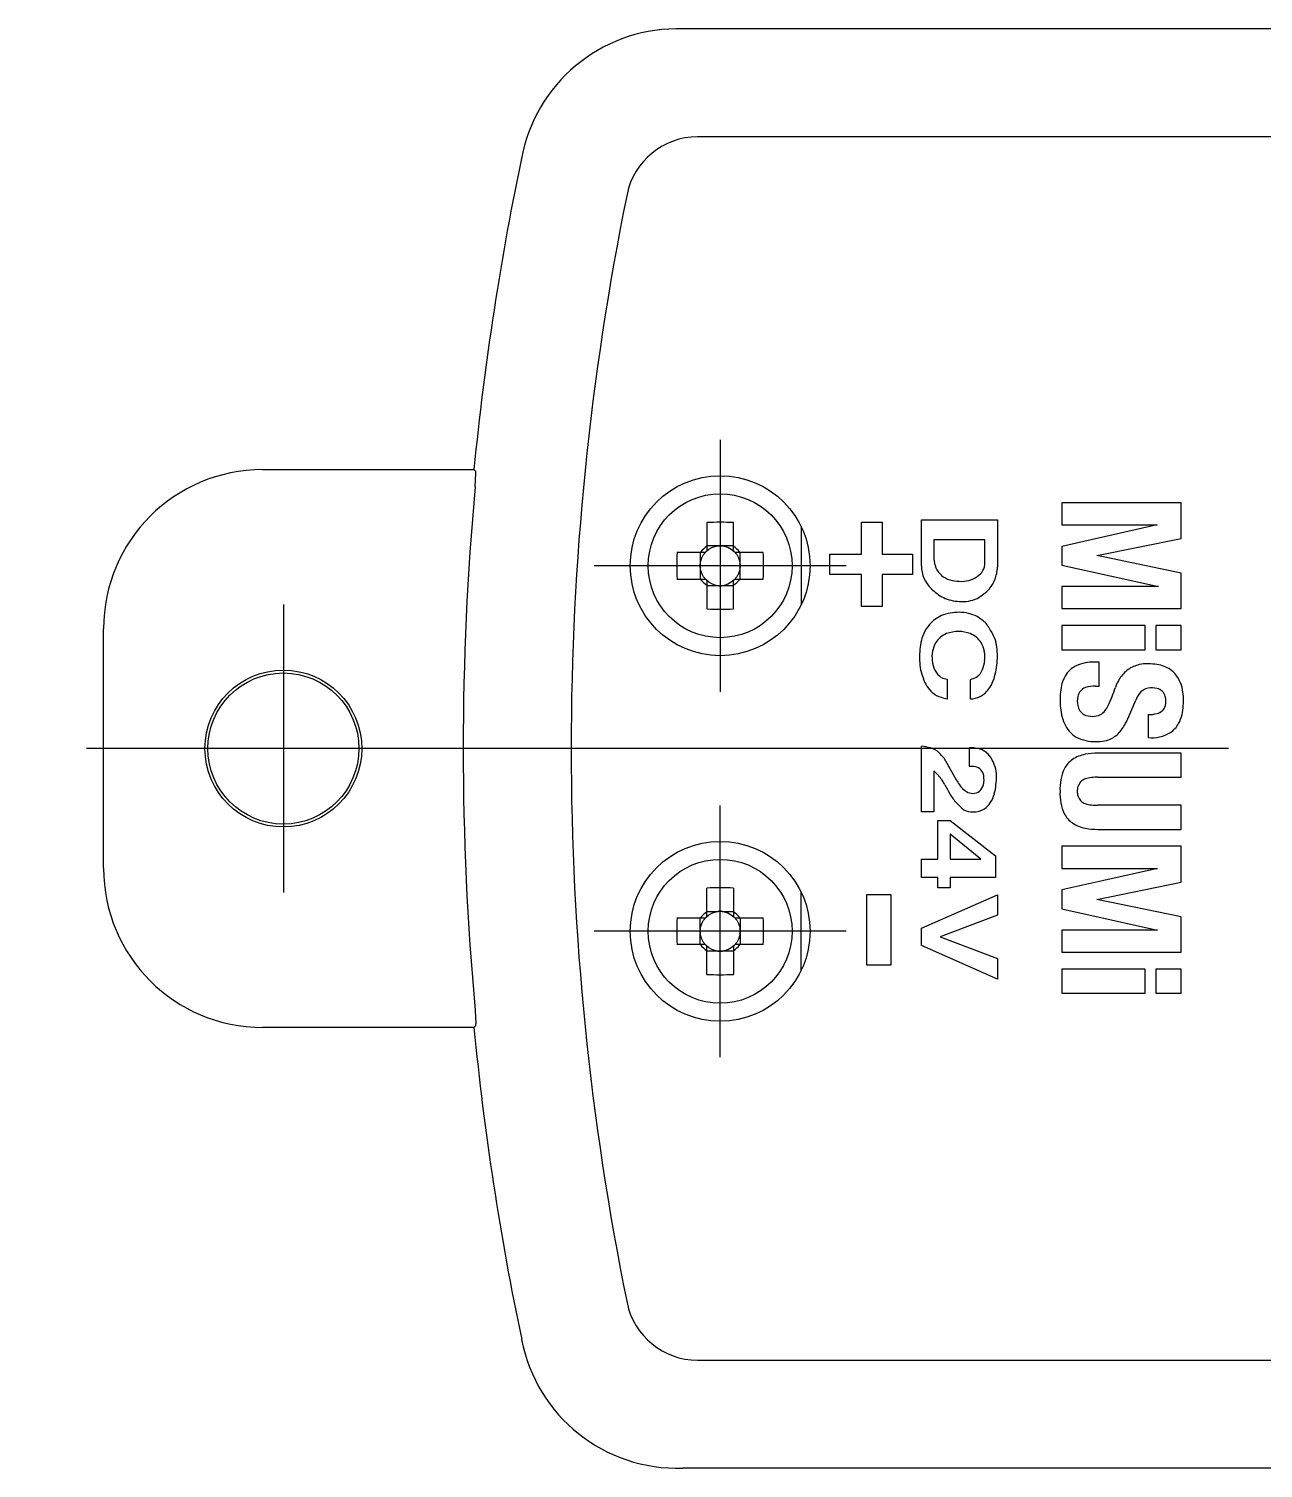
# Model space of a CAD drawing. Extents: x 3 to 263, y 7 to 182.
# Drawn here: x 85.86 to 120.18, y 141.88 to 181.89 of the extents above; entities that cross this region are included whole.
import ezdxf

# ---------------------------------------------------------------- set-up
doc = ezdxf.new("R2010")
doc.units = 0
doc.linetypes.add('CENTER', pattern=[50.8, 31.75, -6.35, 6.35, -6.35])
doc.layers.get('0').update_dxf_attribs({"linetype": 'CONTINUOUS'})
doc.layers.add('CENTER', color=1, linetype='CENTER')

msp = doc.modelspace()

# ---------------------------------------------------------------- linework, layer by layer
at = {"color": 7, "linetype": 'CONTINUOUS'}
for p, q in [((151.826, 181.884), (104.042, 181.884)), ((151.419, 178.884), (104.449, 178.884)), ((92.354, 169.634), (98.231, 169.634)), ((98.231, 169.634), (98.28, 169.581)), ((98.266, 169.16), (98.287, 169.537)), ((117.895, 168.715), (114.579, 168.715)), ((114.579, 168.715), (114.579, 168.102)), ((117.895, 167.721), (117.895, 168.715)), ((104.707, 168.164), (104.707, 167.379)), ((105.447, 167.379), (105.447, 168.164)), ((107.327, 168.054), (107.327, 165.875)), ((109.01, 168.172), (109.583, 168.172)), ((109.01, 167.29), (109.01, 168.172)), ((109.583, 168.172), (109.583, 167.29)), ((110.672, 168.243), (112.789, 168.243)), ((110.672, 166.962), (110.672, 168.243)), ((112.789, 168.243), (112.789, 166.92)), ((114.579, 168.102), (117.226, 168.102)), ((117.226, 168.102), (114.579, 167.503)), ((112.44, 167.681), (111.02, 167.681)), ((111.02, 167.681), (111.02, 167.156)), ((112.44, 167.042), (112.44, 167.681)), ((115.554, 167.247), (117.895, 167.721)), ((104.662, 167.334), (103.877, 167.334)), ((104.524, 167.334), (104.524, 167.03)), ((105.011, 167.517), (104.707, 167.517)), ((105.447, 167.517), (105.142, 167.517)), ((106.276, 167.334), (105.492, 167.334)), ((105.629, 167.03), (105.629, 167.334)), ((108.128, 167.29), (109.01, 167.29)), ((108.128, 166.717), (108.128, 167.29)), ((109.583, 167.29), (110.421, 167.29)), ((110.421, 167.29), (110.421, 166.717)), ((114.579, 167.503), (114.579, 166.982)), ((117.895, 166.76), (115.554, 167.247)), ((104.524, 166.899), (104.524, 166.594)), ((105.629, 166.594), (105.629, 166.899)), ((114.579, 166.982), (117.268, 166.383)), ((103.877, 166.594), (104.662, 166.594)), ((104.707, 166.549), (104.707, 165.765)), ((105.447, 165.765), (105.447, 166.549)), ((105.492, 166.594), (106.276, 166.594)), ((109.01, 166.717), (108.128, 166.717)), ((109.01, 165.835), (109.01, 166.717)), ((110.421, 166.717), (109.583, 166.717)), ((109.583, 166.717), (109.583, 165.835)), ((117.895, 165.771), (117.895, 166.76)), ((104.707, 166.412), (105.011, 166.412)), ((105.142, 166.412), (105.447, 166.412)), ((117.268, 166.383), (114.579, 166.383)), ((114.579, 166.383), (114.579, 165.771)), ((109.583, 165.835), (109.01, 165.835)), ((114.579, 165.771), (117.895, 165.771)), ((116.893, 165.3), (114.579, 165.3)), ((114.579, 165.3), (114.579, 164.631)), ((116.893, 164.631), (116.893, 165.3)), ((117.188, 165.3), (117.188, 164.631)), ((117.895, 165.3), (117.188, 165.3)), ((117.895, 164.631), (117.895, 165.3)), ((87.934, 158.554), (87.934, 165.214)), ((114.579, 164.631), (116.893, 164.631)), ((117.188, 164.631), (117.895, 164.631)), ((115.613, 164.285), (115.479, 164.285)), ((115.613, 163.616), (115.613, 164.285)), ((111.393, 163.808), (111.393, 163.26)), ((112.039, 163.26), (112.039, 163.801)), ((115.516, 163.616), (115.613, 163.616)), ((116.409, 162.71), (116.632, 163.226)), ((116.976, 162.828), (116.976, 162.186)), ((110.672, 160.125), (110.672, 161.947)), ((112.012, 161.387), (112.012, 161.906)), ((117.895, 161.755), (115.582, 161.755)), ((117.895, 161.087), (117.895, 161.755)), ((111.02, 161.26), (111.02, 160.125)), ((111.295, 161.621), (111.64, 161.014)), ((115.581, 161.087), (117.895, 161.087)), ((111.02, 160.125), (110.672, 160.125)), ((117.895, 160.305), (115.581, 160.305)), ((117.895, 159.637), (117.895, 160.305)), ((111.128, 159.884), (111.473, 159.884)), ((111.128, 158.812), (111.128, 159.884)), ((111.473, 159.884), (112.735, 158.903)), ((115.582, 159.637), (117.895, 159.637)), ((112.327, 158.812), (111.476, 159.505)), ((111.476, 159.505), (111.476, 158.812)), ((112.735, 158.903), (112.735, 158.303)), ((117.895, 159.166), (114.579, 159.166)), ((114.579, 159.166), (114.579, 158.553)), ((117.895, 158.172), (117.895, 159.166)), ((110.672, 158.812), (111.128, 158.812)), ((110.672, 158.303), (110.672, 158.812)), ((111.476, 158.812), (112.327, 158.812)), ((114.579, 158.553), (116.065, 158.551)), ((117.233, 158.549), (115.746, 158.216)), ((116.065, 158.551), (117.233, 158.549)), ((111.128, 158.303), (110.672, 158.303)), ((111.128, 158.013), (111.128, 158.303)), ((112.735, 158.303), (111.476, 158.303)), ((111.476, 158.303), (111.476, 158.013)), ((115.746, 158.216), (114.579, 157.954)), ((115.554, 157.689), (117.895, 158.172)), ((104.707, 157.219), (104.707, 158.004)), ((105.447, 158.004), (105.447, 157.219)), ((107.327, 155.715), (107.327, 157.894)), ((109.155, 157.826), (109.824, 157.826)), ((109.155, 155.861), (109.155, 157.826)), ((109.824, 157.826), (109.824, 155.861)), ((110.672, 156.893), (112.789, 157.821)), ((111.476, 158.013), (111.128, 158.013)), ((112.789, 157.821), (112.789, 157.254)), ((114.579, 157.954), (114.579, 157.433)), ((117.895, 157.21), (115.554, 157.689)), ((104.707, 157.357), (105.011, 157.357)), ((105.142, 157.357), (105.447, 157.357)), ((112.789, 157.254), (111.193, 156.649)), ((114.579, 157.433), (117.233, 156.838)), ((103.877, 157.174), (104.662, 157.174)), ((104.524, 156.87), (104.524, 157.174)), ((105.492, 157.174), (106.276, 157.174)), ((105.629, 157.174), (105.629, 156.87)), ((110.672, 156.409), (110.672, 156.893)), ((115.746, 156.835), (114.579, 156.834)), ((114.579, 156.834), (114.579, 156.221)), ((117.233, 156.838), (115.746, 156.835)), ((117.895, 156.221), (117.895, 157.21)), ((104.662, 156.434), (103.877, 156.434)), ((104.524, 156.434), (104.524, 156.739)), ((106.276, 156.434), (105.492, 156.434)), ((105.629, 156.739), (105.629, 156.434)), ((111.193, 156.649), (112.789, 156.048)), ((104.707, 155.605), (104.707, 156.389)), ((105.011, 156.252), (104.707, 156.252)), ((105.447, 156.252), (105.142, 156.252)), ((105.447, 156.389), (105.447, 155.605)), ((112.789, 155.477), (110.672, 156.409)), ((112.789, 156.048), (112.789, 155.477)), ((114.579, 156.221), (117.895, 156.221)), ((109.824, 155.861), (109.155, 155.861)), ((116.893, 155.751), (114.579, 155.751)), ((114.579, 155.751), (114.579, 155.082)), ((116.893, 155.082), (116.893, 155.751)), ((117.895, 155.751), (117.188, 155.751)), ((117.188, 155.751), (117.188, 155.082)), ((117.895, 155.082), (117.895, 155.751)), ((114.579, 155.082), (116.893, 155.082)), ((117.188, 155.082), (117.895, 155.082)), ((98.266, 154.609), (98.287, 154.232)), ((98.231, 154.134), (92.354, 154.134)), ((98.231, 154.134), (98.28, 154.188)), ((104.449, 144.884), (151.419, 144.884)), ((151.826, 141.884), (104.042, 141.884))]:
    msp.add_line(p, q, dxfattribs=at)
for centre, radius in [((105.077, 166.964), 2.5), ((105.077, 166.964), 2), ((105.077, 166.964), 0.556), ((92.934, 161.884), 2.18), ((92.934, 161.884), 2.1), ((105.077, 156.804), 2.5), ((105.077, 156.804), 2), ((105.077, 156.804), 0.556)]:
    msp.add_circle(centre, radius, dxfattribs=at)
for centre, radius, start, end in [((103.888, 177.478), 4.409, 87.9965, 167.1198), ((104.449, 176.884), 2, 90.0002, 168.4629), ((179.354, 161.666), 81.513, 168.1096, 174.3899), ((177.934, 161.884), 77, 168.46302, 191.53698), ((92.354, 165.214), 4.42, 90, 180), ((98.184, 169.544), 0.103, 356.3818, 20.9306), ((177.934, 161.884), 80, 174.78205, 185.21795), ((105.077, 159.334), 8.838, 87.6006, 92.3994), ((112.714, 166.964), 8.844, 177.6024, 182.3976), ((105.077, 166.964), 0.657, 124.2718, 145.7282), ((105.077, 167.043), 0.479, 82.1333, 97.8667), ((105.077, 166.964), 0.556, 83.2337, 96.7663), ((105.077, 166.964), 0.657, 34.2718, 55.7282), ((97.439, 166.964), 8.844, 357.6024, 2.3976), ((104.998, 166.964), 0.478, 172.1227, 187.8773), ((105.076, 166.964), 0.556, 173.2305, 186.7695), ((105.155, 166.964), 0.478, 352.1227, 7.8773), ((105.077, 166.964), 0.556, 353.2305, 6.7695), ((111.53, 166.956), 0.858, 179.6376, 227.3364), ((111.657, 167.168), 0.637, 181.0223, 227.4843), ((111.987, 167.051), 0.453, 301.7914, 358.9488), ((111.474, 167.013), 1.318, 340.7088, 355.9815), ((105.077, 166.965), 0.657, 214.2718, 235.7282), ((105.077, 166.965), 0.657, 304.2718, 325.7282), ((111.709, 167.316), 0.785, 231.9859, 271.2228), ((111.788, 167.301), 0.772, 265.4141, 304.6083), ((111.725, 167.015), 1.085, 320.6258, 336.2293), ((105.077, 166.886), 0.479, 262.1333, 277.8667), ((105.077, 166.964), 0.556, 263.2337, 276.7663), ((112.027, 167.435), 1.548, 225.8163, 241.322), ((111.782, 167.201), 1.229, 246.0918, 267.3747), ((111.812, 167.004), 1.035, 265.2393, 293.5962), ((111.471, 167.345), 1.494, 300.3712, 317.0076), ((105.077, 174.595), 8.838, 267.6005, 272.3995), ((111.736, 164.247), 1.423, 90.3967, 110.8306), ((111.709, 164.5), 1.17, 63.8131, 89.1632), ((111.671, 164.654), 1.027, 139.0093, 155.6439), ((111.623, 164.704), 0.957, 114.2298, 139.4001), ((111.423, 164.268), 1.513, 45.9031, 57.9808), ((110.04, 163.662), 2.967, 28.504, 34.7864), ((112.939, 164.418), 2.318, 169.8176, 182.231), ((111.748, 164.623), 1.11, 155.8411, 169.3987), ((111.743, 164.438), 0.777, 149.9113, 188.1859), ((111.633, 164.457), 0.673, 112.7727, 146.6042), ((111.702, 164.171), 0.965, 70.0308, 109.9692), ((111.795, 164.486), 0.637, 32.4342, 68.2356), ((111.84, 164.51), 0.586, 6.6029, 32.7919), ((111.725, 164.565), 1.055, 14.4396, 29.0442), ((111.006, 164.457), 1.779, 355.8258, 12.0528), ((111.673, 164.425), 0.764, 352.6432, 11.4803), ((112.021, 164.362), 1.399, 181.4297, 202.2375), ((111.574, 164.347), 0.6, 181.8527, 234.543), ((111.953, 164.24), 0.449, 307.4145, 338.8098), ((111.441, 164.431), 0.996, 339.2001, 354.0252), ((110.499, 164.475), 2.286, 343.5457, 356.3001), ((115.278, 163.548), 0.705, 115.3337, 141.5052), ((115.461, 163.058), 1.227, 89.1778, 113.2858), ((117.082, 163.225), 1.081, 127.9224, 146.1092), ((116.968, 163.261), 0.985, 104.1967, 123.9676), ((116.96, 163.051), 1.188, 89.203, 101.3387), ((116.959, 162.372), 1.866, 81.6933, 89.4705), ((117.093, 163.332), 0.897, 56.1711, 81.2898), ((117.155, 163.453), 0.762, 29.4053, 54.9982), ((111.538, 164.075), 0.848, 196.6011, 228.4452), ((111.488, 164.429), 0.628, 245.3887, 261.2972), ((111.854, 164.476), 0.7, 285.2704, 302.0896), ((111.736, 164.132), 1.003, 326.4179, 342.3362), ((115.44, 163.449), 0.893, 143.0064, 171.7576), ((117.261, 163.16), 1.267, 148.1935, 160.7482), ((116.952, 163.335), 0.997, 14.0962, 29.6251), ((111.401, 163.932), 0.649, 229.1337, 254.4209), ((112.393, 167.186), 4.051, 253.2614, 255.6991), ((112.002, 163.964), 0.704, 272.9366, 295.3891), ((111.946, 163.978), 0.743, 298.8225, 327.2964), ((116.769, 163.234), 2.24, 171.1806, 184.0094), ((115.567, 163.198), 0.561, 166.7115, 192.4635), ((115.35, 163.264), 0.335, 110.7977, 169.1418), ((115.474, 162.868), 0.75, 86.8005, 108.8378), ((113.499, 164.251), 2.641, 333.6313, 339.5435), ((111.032, 165.27), 5.31, 338.5425, 341.414), ((117.966, 162.639), 1.458, 148.3178, 156.2561), ((117.02, 163.212), 0.351, 97.1874, 146.7776), ((117.083, 162.973), 0.597, 76.1379, 100.3127), ((117.162, 163.263), 0.297, 12.4696, 77.5948), ((116.897, 163.196), 0.571, 348.0414, 13.3336), ((116.604, 163.258), 1.353, 2.9507, 13.6623), ((116.612, 163.211), 1.348, 354.2988, 4.9373), ((115.945, 163.136), 1.412, 182.3821, 203.3057), ((115.372, 163.135), 0.357, 189.3301, 239.5597), ((115.422, 163.323), 0.547, 245.0593, 294.9407), ((115.373, 163.282), 0.533, 301.5891, 337.4825), ((116.987, 163.789), 0.962, 269.3655, 284.4133), ((117.157, 163.159), 0.31, 282.9755, 344.6622), ((117.018, 163.033), 0.924, 330.4547, 347.1327), ((116.266, 163.182), 1.691, 347.9018, 356.4588), ((115.366, 162.875), 0.777, 202.5055, 239.8677), ((114.991, 163.309), 1.54, 323.3461, 337.1242), ((117.183, 162.933), 0.732, 304.1217, 330.899), ((115.493, 163.191), 1.115, 242.367, 271.953), ((115.559, 163.072), 0.996, 268.4279, 294.7826), ((115.485, 162.972), 0.942, 301.389, 321.8297), ((117.063, 163.225), 1.043, 265.2325, 300.5882), ((110.47, 160.056), 1.901, 76.2489, 83.9025), ((110.787, 161.382), 0.538, 44.3225, 75.4637), ((109.268, 159.938), 2.634, 39.7174, 43.7229), ((111.938, 159.318), 2.588, 84.8149, 88.3711), ((112.135, 161.373), 0.524, 56.8184, 85.9612), ((112.087, 161.291), 0.62, 32.6721, 57.2751), ((111.44, 160.941), 1.354, 18.6748, 30.3186), ((115.408, 160.773), 0.967, 100.8393, 123.7308), ((115.605, 159.522), 2.234, 90.6089, 99.7725), ((108.904, 159.048), 3.061, 42.7307, 46.262), ((112.046, 160.713), 0.675, 79.2417, 92.9258), ((112.115, 161.091), 0.291, 6.7361, 78.6856), ((111.757, 161.105), 1.003, 1.1828, 15.6388), ((115.849, 160.766), 1.324, 154.9277, 183.0539), ((115.237, 161.032), 0.657, 123.884, 153.2804), ((110.306, 160.356), 1.143, 26.9859, 42.2554), ((118.228, 164.506), 7.799, 207.7458, 209.8417), ((116.293, 163.998), 5.528, 212.6663, 214.3991), ((112.342, 161.297), 0.742, 214.6527, 235.506), ((112.093, 160.945), 0.311, 271.0137, 346.9594), ((111.838, 161.019), 0.576, 345.5545, 10.6485), ((111.188, 161.034), 1.566, 344.8726, 354.1986), ((111.045, 161.093), 1.715, 352.7228, 1.0952), ((115.512, 160.693), 0.508, 164.673, 179.6976), ((115.339, 160.724), 0.333, 109.7831, 161.9499), ((115.47, 160.376), 0.705, 95.6644, 110.2532), ((115.611, 158.727), 2.36, 90.7201, 95.108), ((112.676, 161.324), 1.4, 209.9612, 222.6854), ((112.124, 161.052), 0.418, 241.2015, 266.496), ((111.91, 160.83), 0.816, 326.146, 345.486), ((115.849, 160.625), 1.324, 176.9461, 205.0723), ((115.512, 160.699), 0.508, 180.3024, 195.327), ((115.339, 160.667), 0.333, 198.0501, 250.2169), ((112.957, 161.564), 1.769, 222.2207, 231.3875), ((112.086, 160.631), 0.507, 242.5532, 273.4891), ((112.143, 160.637), 0.512, 267.109, 303.0317), ((112.064, 160.727), 0.631, 304.6047, 326.1165), ((115.237, 160.36), 0.657, 206.7196, 236.116), ((115.47, 161.016), 0.705, 249.7468, 264.3356), ((115.611, 162.665), 2.36, 264.892, 269.2799), ((115.408, 160.619), 0.967, 236.2692, 259.1607), ((115.605, 161.87), 2.234, 260.2275, 269.3911), ((92.354, 158.554), 4.42, 180, 270), ((105.077, 149.174), 8.838, 87.6005, 92.3995), ((105.077, 156.804), 0.657, 124.2718, 145.7282), ((105.077, 156.883), 0.479, 82.1333, 97.8667), ((105.077, 156.804), 0.556, 83.2337, 96.7663), ((105.077, 156.804), 0.657, 34.2718, 55.7282), ((112.714, 156.804), 8.844, 177.6024, 182.3976), ((104.998, 156.804), 0.478, 172.1227, 187.8773), ((105.076, 156.804), 0.556, 173.2305, 186.7695), ((105.155, 156.804), 0.478, 352.1227, 7.8773), ((105.077, 156.804), 0.556, 353.2305, 6.7695), ((97.439, 156.804), 8.844, 357.6024, 2.3976), ((105.077, 156.805), 0.657, 214.2718, 235.7282), ((105.077, 156.805), 0.657, 304.2718, 325.7282), ((105.077, 156.726), 0.479, 262.1333, 277.8667), ((105.077, 156.804), 0.556, 263.2337, 276.7663), ((105.077, 164.435), 8.838, 267.6006, 272.3994), ((177.937, 161.885), 80.081, 185.5539, 191.83781), ((98.184, 154.225), 0.103, 339.0694, 3.6182), ((104.449, 146.884), 2, 191.5371, 269.9998), ((103.888, 146.291), 4.409, 190.904, 272.0035)]:
    msp.add_arc(centre, radius, start, end, dxfattribs=at)
at = {"layer": 'CENTER', "color": 1, "linetype": 'CENTER'}
for p, q in [((105.077, 170.464), (105.077, 163.464)), ((108.577, 166.964), (101.577, 166.964)), ((92.934, 165.884), (92.934, 157.884)), ((170.013, 161.884), (85.856, 161.884)), ((105.077, 153.304), (105.077, 160.304)), ((108.577, 156.804), (101.577, 156.804))]:
    msp.add_line(p, q, dxfattribs=at)

doc.saveas('drawing.dxf')
